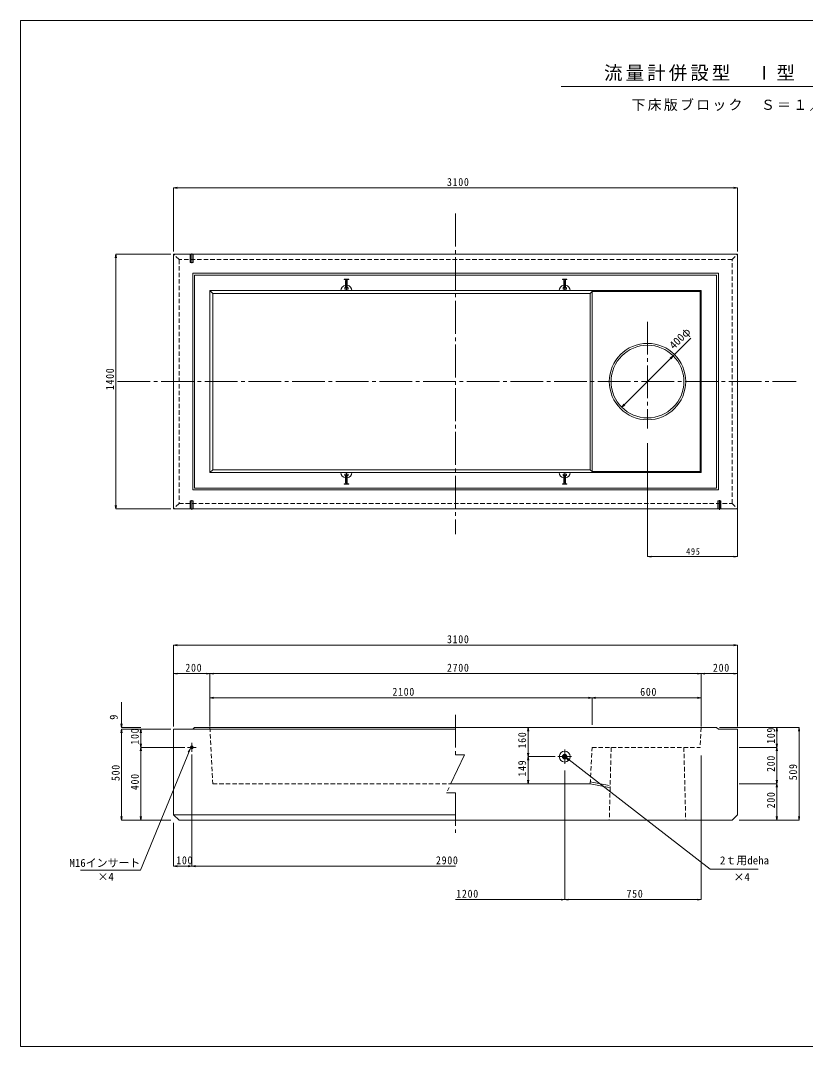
# Model space of a CAD drawing. Units: millimetres, scale not verified. Extents: x -12823 to 3978, y -2819 to 2819.
# Drawn here: x -3978 to 336, y -2819 to 2819 of the extents above; entities that cross this region are included whole.
import ezdxf
from ezdxf.enums import TextEntityAlignment as Align

# ---------------------------------------------------------------- set-up
doc = ezdxf.new("R2010")
doc.units = ezdxf.units.MM
doc.header["$LTSCALE"] = 20
doc.linetypes.add('CHAIN2', pattern=[12, 9, -1, 1, -1])
doc.linetypes.add('DASHED1', pattern=[1.8, 1.2, -0.6])
for name, color, linetype, lineweight in [('0-1_製品図', 4, 'Continuous', 9), ('0-6_鉄筋', 7, 'Continuous', 9), ('0-F', 7, 'Continuous', 9), ('1-0', 7, 'Continuous', 9)]:
    doc.layers.add(name, color=color, linetype=linetype, lineweight=lineweight)
doc.styles.add('ＭＳ ゴシック', font='')
doc.styles.get('ＭＳ ゴシック').set_extended_font_data('MS Gothic')

msp = doc.modelspace()

# ---------------------------------------------------------------- linework, layer by layer
at = {"layer": '0-1_製品図', "color": 7}
for p, q in [((-3137.1, 1898.66), (-3117.4, 1902.13)), ((-3137.1, 1898.66), (-37.1, 1898.66)), ((-3137.1, 1898.66), (-3117.4, 1895.18)), ((-3137.1, 1898.66), (-3137.1, 1549.8)), ((-37.1, 1898.66), (-56.8, 1902.13)), ((-37.1, 1898.66), (-56.8, 1895.18)), ((-37.1, 1898.66), (-37.1, 1549.8)), ((-3454.42, 1534.8), (-3457.89, 1515.1)), ((-3454.42, 134.8), (-3454.42, 1534.8)), ((-3454.42, 1534.8), (-3450.94, 1515.1)), ((-3454.42, 1534.8), (-3152.1, 1534.8)), ((-390.68, 976.22), (-407.06, 964.75)), ((-390.68, 976.22), (-402.15, 959.84)), ((-673.52, 693.38), (-662.05, 709.76)), ((-673.52, 693.38), (-657.14, 704.85)), ((-3454.42, 134.8), (-3457.89, 154.49)), ((-3454.42, 134.8), (-3450.94, 154.49)), ((-3454.42, 134.8), (-3152.1, 134.8)), ((-3045.48, -1185.45), (-3056.18, -1202.35)), ((-987.1, -1226.01), (-965.81, -1247.51)), ((-987.1, -1226.01), (-960.97, -1241.26)), ((-847.1, -1364.82), (-742.36, -1385.25)), ((-847.1, -1375.01), (-742.61, -1395.39))]:
    msp.add_line(p, q, dxfattribs=at)
at = {"layer": '0-1_製品図', "color": 7, "linetype": 'CHAIN2'}
for p, q in [((-1587.1, 1757.71), (-1587.1, -3.49)), ((-532.1, 1163.21), (-532.1, 577.17)), ((-3445.24, 834.8), (284.14, 834.8))]:
    msp.add_line(p, q, dxfattribs=at)
at = {"layer": '0-1_製品図', "color": 7, "linetype": 'DASHED1'}
for p, q in [((-3107.1, 1504.8), (-3137.1, 1534.8)), ((-3107.1, 1504.8), (-3107.1, 164.8)), ((-67.1, 1504.8), (-3107.1, 1504.8)), ((-3107.1, 164.8), (-3137.1, 134.8)), ((-3107.1, 164.8), (-67.1, 164.8)), ((-67.1, 164.8), (-37.1, 134.8)), ((-237.1, -1066.01), (-242.55, -1175.01)), ((-862.1, -1375.01), (-1178.64, -1375.01))]:
    msp.add_line(p, q, dxfattribs=at)
at = {"layer": '0-1_製品図'}
for p, q in [((-3044, 1489.8), (-3044, 1534.8)), ((-3037.1, 1538.74), (-3037.1, 1485.85)), ((-3030.2, 1534.8), (-3030.2, 1489.8)), ((-3044, 1489.8), (-3045.1, 1490.9)), ((-3030.2, 1489.8), (-3044, 1489.8)), ((-3029.1, 1490.9), (-3030.2, 1489.8)), ((-2174.6, 1397.8), (-2199.6, 1397.8)), ((-2199.6, 1395.8), (-2199.6, 1397.8)), ((-2174.6, 1395.8), (-2199.6, 1395.8)), ((-2192.1, 1353.3), (-2196.1, 1350.3)), ((-2192.1, 1353.3), (-2192.1, 1390.8)), ((-2182.1, 1353.3), (-2192.1, 1353.3)), ((-2187.1, 1334.8), (-2187.1, 1397.8)), ((-2182.1, 1353.3), (-2182.1, 1390.8)), ((-2182.1, 1353.3), (-2178.1, 1350.3)), ((-2174.6, 1395.8), (-2174.6, 1397.8)), ((-999.6, 1397.8), (-974.6, 1397.8)), ((-999.6, 1395.8), (-999.6, 1397.8)), ((-999.6, 1395.8), (-974.6, 1395.8)), ((-992.1, 1353.3), (-996.1, 1350.3)), ((-992.1, 1353.3), (-992.1, 1390.8)), ((-992.1, 1353.3), (-982.1, 1353.3)), ((-987.1, 1334.8), (-987.1, 1397.8)), ((-982.1, 1353.3), (-982.1, 1390.8)), ((-982.1, 1353.3), (-978.1, 1350.3)), ((-974.6, 1395.8), (-974.6, 1397.8)), ((-2157.1, 1334.8), (-2217.1, 1334.8)), ((-2178.1, 1350.3), (-2196.1, 1350.3)), ((-2196.1, 1342.8), (-2196.1, 1350.3)), ((-2178.1, 1342.8), (-2196.1, 1342.8)), ((-2178.1, 1342.8), (-2178.1, 1350.3)), ((-1017.1, 1334.8), (-957.1, 1334.8)), ((-996.1, 1342.8), (-996.1, 1350.3)), ((-996.1, 1350.3), (-978.1, 1350.3)), ((-996.1, 1342.8), (-978.1, 1342.8)), ((-978.1, 1342.8), (-978.1, 1350.3)), ((-2157.1, 334.8), (-2217.1, 334.8)), ((-2196.1, 326.8), (-2196.1, 319.3)), ((-2178.1, 326.8), (-2196.1, 326.8)), ((-2178.1, 319.3), (-2196.1, 319.3)), ((-2192.1, 316.3), (-2196.1, 319.3)), ((-2182.1, 316.3), (-2192.1, 316.3)), ((-2192.1, 316.3), (-2192.1, 278.8)), ((-2187.1, 334.8), (-2187.1, 271.8)), ((-2182.1, 316.3), (-2178.1, 319.3)), ((-2182.1, 316.3), (-2182.1, 278.8)), ((-2178.1, 326.8), (-2178.1, 319.3)), ((-1017.1, 334.8), (-957.1, 334.8)), ((-996.1, 326.8), (-996.1, 319.3)), ((-996.1, 326.8), (-978.1, 326.8)), ((-996.1, 319.3), (-978.1, 319.3)), ((-992.1, 316.3), (-996.1, 319.3)), ((-992.1, 316.3), (-992.1, 278.8)), ((-992.1, 316.3), (-982.1, 316.3)), ((-987.1, 334.8), (-987.1, 271.8)), ((-982.1, 316.3), (-978.1, 319.3)), ((-982.1, 316.3), (-982.1, 278.8)), ((-978.1, 326.8), (-978.1, 319.3)), ((-2199.6, 273.8), (-2199.6, 271.8)), ((-2174.6, 273.8), (-2199.6, 273.8)), ((-2174.6, 271.8), (-2199.6, 271.8)), ((-2174.6, 273.8), (-2174.6, 271.8)), ((-999.6, 273.8), (-999.6, 271.8)), ((-999.6, 273.8), (-974.6, 273.8)), ((-999.6, 271.8), (-974.6, 271.8)), ((-974.6, 273.8), (-974.6, 271.8)), ((-3044, 179.8), (-3045.1, 178.7)), ((-3044, 179.8), (-3044, 134.8)), ((-3030.2, 179.8), (-3044, 179.8)), ((-3037.1, 130.85), (-3037.1, 183.74)), ((-3030.2, 134.8), (-3030.2, 179.8)), ((-3029.1, 178.7), (-3030.2, 179.8)), ((-145.1, 178.7), (-144, 179.8)), ((-144, 134.8), (-144, 179.8)), ((-144, 179.8), (-130.2, 179.8)), ((-137.1, 130.85), (-137.1, 183.74)), ((-130.2, 179.8), (-130.2, 134.8)), ((-130.2, 179.8), (-129.1, 178.7)), ((-3013.2, -1175.01), (-3061, -1175.01)), ((-3037.1, -1150.69), (-3037.1, -1199.33)), ((-949.52, -1226.01), (-1024.68, -1226.01)), ((-987.1, -1265.08), (-987.1, -1186.94))]:
    msp.add_line(p, q, dxfattribs=at)
at = {"layer": '0-1_製品図', "color": 2, "lineweight": 18}
for p, q in [((-2921.65, 1319.35), (-2937.1, 1334.8)), ((-242.55, 1329.35), (-237.1, 1334.8)), ((-2921.65, 350.25), (-2937.1, 334.8)), ((-242.55, 340.25), (-237.1, 334.8))]:
    msp.add_line(p, q, dxfattribs=at)
at = {"layer": '0-1_製品図', "color": 3}
for p, q in [((-847.1, 350.25), (-847.1, 1319.35)), ((-837.1, 1329.35), (-837.1, 340.25)), ((-3032.1, -1075.01), (-3022.1, -1066.01)), ((-3022.1, -1066.01), (-1587.1, -1066.01)), ((-237.1, -1066.01), (-1587.1, -1066.01)), ((-3137.1, -1075.01), (-1587.1, -1075.01)), ((-37.1, -1075.01), (-37.1, -1545.01)), ((-847.1, -1375.01), (-1611.85, -1375.01)), ((-3137.1, -1545.01), (-1587.1, -1545.01)), ((-67.1, -1575.01), (-1587.1, -1575.01)), ((-37.1, -1545.01), (-67.1, -1575.01))]:
    msp.add_line(p, q, dxfattribs=at)
at = {"layer": '0-1_製品図', "linetype": 'DASHED1'}
for p, q in [((-732.1, -1175.01), (-742.1, -1575.01)), ((-332.1, -1175.01), (-322.1, -1575.01))]:
    msp.add_line(p, q, dxfattribs=at)
at = {"layer": '0-1_製品図', "color": 3}
for points in [[(-3137.1, 134.8), (-37.1, 134.8), (-37.1, 1534.8), (-3137.1, 1534.8)], [(-142.1, 1429.8), (-3032.1, 1429.8), (-3032.1, 239.8), (-142.1, 239.8)], [(-152.1, 1419.8), (-3022.1, 1419.8), (-3022.1, 249.8), (-152.1, 249.8)], [(-2937.1, 334.8), (-237.1, 334.8), (-237.1, 1334.8), (-2937.1, 1334.8)], [(-242.55, 1329.35), (-837.1, 1329.35), (-847.1, 1319.35), (-2921.65, 1319.35), (-2921.65, 350.25), (-847.1, 350.25), (-837.1, 340.25), (-242.55, 340.25)]]:
    msp.add_lwpolyline(points, close=True, dxfattribs=at)
at = {"layer": '0-1_製品図'}
for points in [[(-3045.1, 1490.9), (-3045.1, 1534.8), (-3029.1, 1534.8), (-3029.1, 1490.9)], [(-3045.1, 178.7), (-3045.1, 134.8), (-3029.1, 134.8), (-3029.1, 178.7)], [(-129.1, 178.7), (-129.1, 134.8), (-145.1, 134.8), (-145.1, 178.7)]]:
    msp.add_lwpolyline(points, dxfattribs=at)
at = {"layer": '0-1_製品図', "color": 7, "linetype": 'DASHED1'}
for points in [[(-67.1, 164.8), (-67.1, 1504.8), (-37.1, 1534.8)], [(-2937.1, -1066.01), (-2921.65, -1375.01), (-1611.85, -1375.01)], [(-847.1, -1375.01), (-837.1, -1175.01), (-242.55, -1175.01)]]:
    msp.add_lwpolyline(points, dxfattribs=at)
at = {"layer": '0-1_製品図', "color": 7}
for points in [[(-673.52, 693.38), (-390.68, 976.22), (-293.1, 1073.8)], [(-3045.48, -1185.45), (-3318.52, -1850.46), (-3648.52, -1850.46)], [(-987.1, -1226.01), (-187.99, -1845.18), (76.01, -1845.18)]]:
    msp.add_lwpolyline(points, dxfattribs=at)
at = {"layer": '0-1_製品図', "color": 7, "linetype": 'CHAIN2'}
msp.add_lwpolyline([(-1587.1, -996.01), (-1587.1, -1215.51), (-1537.1, -1215.51), (-1637.1, -1425.51), (-1587.1, -1425.51), (-1587.1, -1645.01)], dxfattribs=at)
at = {"layer": '0-1_製品図', "color": 3}
for points in [[(-37.1, -1075.01), (-142.1, -1075.01), (-152.1, -1066.01), (-237.1, -1066.01)], [(-3137.1, -1075.01), (-3137.1, -1545.01), (-3107.1, -1575.01), (-1587.1, -1575.01)]]:
    msp.add_lwpolyline(points, dxfattribs=at)
for radius in [210, 200]:
    msp.add_circle((-532.1, 834.8), radius, dxfattribs=at)
at = {"layer": '0-1_製品図'}
for centre, radius in [((-3037.1, -1175.01), 8), ((-3037.1, -1175.01), 7), ((-987.1, -1226.01), 30), ((-987.1, -1226.01), 12.5), ((-987.1, -1226.01), 8)]:
    msp.add_circle(centre, radius, dxfattribs=at)
for centre, radius, start, end in [((-2187.1, 1334.8), 30, 99.59407, 180), ((-2197.1, 1390.8), 5, 0, 90), ((-2177.1, 1390.8), 5, 90, 180), ((-2187.1, 1334.8), 30, 0, 80.40593), ((-987.1, 1334.8), 30, 99.59407, 180), ((-997.1, 1390.8), 5, 0, 90), ((-977.1, 1390.8), 5, 90, 180), ((-987.1, 1334.8), 30, 0, 80.40593), ((-2187.1, 334.8), 30, 180, 260.40593), ((-2187.1, 334.8), 30, 279.59407, 0), ((-987.1, 334.8), 30, 180, 260.40593), ((-987.1, 334.8), 30, 279.59407, 360), ((-2197.1, 278.8), 5, 270, 0), ((-2177.1, 278.8), 5, 180, 270), ((-997.1, 278.8), 5, 270, 0), ((-977.1, 278.8), 5, 180, 270)]:
    msp.add_arc(centre, radius, start, end, dxfattribs=at)
at = {"layer": '0-6_鉄筋'}
for p, q in [((-3137.1, -613.46), (-3117.4, -609.99)), ((-3137.1, -613.46), (-37.1, -613.46)), ((-3137.1, -613.46), (-3117.4, -616.94)), ((-3137.1, -613.46), (-3137.1, -770.05)), ((-37.1, -613.46), (-56.8, -609.99)), ((-37.1, -613.46), (-56.8, -616.94)), ((-37.1, -613.46), (-37.1, -770.05)), ((-3137.1, -770.05), (-3117.4, -766.57)), ((-3137.1, -770.05), (-2937.1, -770.05)), ((-3137.1, -770.05), (-3117.4, -773.52)), ((-3137.1, -770.05), (-3137.1, -1060.01)), ((-2937.1, -770.05), (-2956.8, -766.57)), ((-2937.1, -770.05), (-2956.8, -773.52)), ((-2937.1, -770.05), (-2917.4, -766.57)), ((-2937.1, -770.05), (-2937.1, -1060.01)), ((-2937.1, -770.05), (-237.1, -770.05)), ((-2937.1, -770.05), (-2917.4, -773.52)), ((-237.1, -770.05), (-256.8, -766.57)), ((-237.1, -770.05), (-256.8, -773.52)), ((-237.1, -770.05), (-217.4, -766.57)), ((-237.1, -770.05), (-237.1, -1060.01)), ((-237.1, -770.05), (-37.1, -770.05)), ((-237.1, -770.05), (-217.4, -773.52)), ((-37.1, -770.05), (-56.8, -766.57)), ((-37.1, -770.05), (-56.8, -773.52)), ((-37.1, -770.05), (-37.1, -1060.01)), ((-2937.1, -902.47), (-2917.4, -899)), ((-837.1, -902.47), (-856.8, -899)), ((-837.1, -902.47), (-817.4, -899)), ((-237.1, -902.47), (-256.8, -899)), ((-3423.05, -1066.01), (-3423.05, -926.01)), ((-2937.1, -902.47), (-837.1, -902.47)), ((-2937.1, -902.47), (-2917.4, -905.95)), ((-2937.1, -902.47), (-2937.1, -1051.01)), ((-837.1, -902.47), (-856.8, -905.95)), ((-837.1, -902.47), (-837.1, -1051.01)), ((-837.1, -902.47), (-237.1, -902.47)), ((-837.1, -902.47), (-817.4, -905.95)), ((-237.1, -902.47), (-256.8, -905.95)), ((-237.1, -902.47), (-237.1, -1051.01)), ((-3423.05, -1066.01), (-3426.52, -1046.31)), ((-3423.05, -1066.01), (-3419.58, -1046.31)), ((-3423.05, -1066.01), (-3317.71, -1066.01)), ((-1188.64, -1066.01), (-1192.11, -1085.71)), ((-1188.64, -1226.01), (-1188.64, -1066.01)), ((-1188.64, -1066.01), (-1185.16, -1085.71)), ((-1188.64, -1066.01), (-1039.68, -1066.01)), ((178.77, -1066.01), (-137.1, -1066.01)), ((178.77, -1066.01), (175.3, -1085.71)), ((178.77, -1175.01), (178.77, -1066.01)), ((178.77, -1066.01), (182.24, -1085.71)), ((300.65, -1066.01), (178.77, -1066.01)), ((300.65, -1066.01), (297.18, -1085.71)), ((300.65, -1575.01), (300.65, -1066.01)), ((300.65, -1066.01), (304.12, -1085.71)), ((-3423.05, -1075.01), (-3426.52, -1094.71)), ((-3423.05, -1075.01), (-3426.52, -1094.71)), ((-3423.05, -1575.01), (-3423.05, -1075.01)), ((-3423.05, -1075.01), (-3419.58, -1094.71)), ((-3423.05, -1075.01), (-3317.71, -1075.01)), ((-3423.05, -1075.01), (-3423.05, -1215.01)), ((-3423.05, -1075.01), (-3419.58, -1094.71)), ((-3317.71, -1075.01), (-3321.18, -1094.71)), ((-3317.71, -1175.01), (-3317.71, -1075.01)), ((-3317.71, -1075.01), (-3314.23, -1094.71)), ((-3317.71, -1075.01), (-3152.1, -1075.01)), ((-3317.71, -1175.01), (-3321.18, -1155.31)), ((-3317.71, -1175.01), (-3321.18, -1194.71)), ((-3317.71, -1175.01), (-3314.23, -1155.31)), ((-3317.71, -1575.01), (-3317.71, -1175.01)), ((-3317.71, -1175.01), (-3314.23, -1194.71)), ((-3317.71, -1175.01), (-3076, -1175.01)), ((178.77, -1175.01), (-28.43, -1175.01)), ((178.77, -1175.01), (175.3, -1155.31)), ((178.77, -1175.01), (175.3, -1194.71)), ((178.77, -1175.01), (182.24, -1155.31)), ((178.77, -1375.01), (178.77, -1175.01)), ((178.77, -1175.01), (182.24, -1194.71)), ((-3037.1, -1828.15), (-3037.1, -1215.03)), ((-1188.64, -1226.01), (-1192.11, -1206.31)), ((-1188.64, -1226.01), (-1192.11, -1245.71)), ((-1188.64, -1226.01), (-1185.16, -1206.31)), ((-1188.64, -1375.01), (-1188.64, -1226.01)), ((-1188.64, -1226.01), (-1185.16, -1245.71)), ((-1188.64, -1226.01), (-1039.68, -1226.01)), ((-237.1, -2011.85), (-237.1, -1220.27)), ((-987.1, -2011.85), (-987.1, -1302.16)), ((-1188.64, -1375.01), (-1192.11, -1355.31)), ((-1188.64, -1375.01), (-1185.16, -1355.31)), ((-1188.64, -1375.01), (-1039.68, -1375.01)), ((178.77, -1375.01), (-28.43, -1375.01)), ((178.77, -1375.01), (175.3, -1355.31)), ((178.77, -1375.01), (175.3, -1394.71)), ((178.77, -1375.01), (182.24, -1355.31)), ((178.77, -1575.01), (178.77, -1375.01)), ((178.77, -1375.01), (182.24, -1394.71)), ((-3423.05, -1575.01), (-3426.52, -1555.31)), ((-3423.05, -1575.01), (-3419.58, -1555.31)), ((-3423.05, -1575.01), (-3317.71, -1575.01)), ((-3317.71, -1575.01), (-3321.18, -1555.31)), ((-3317.71, -1575.01), (-3314.23, -1555.31)), ((-3317.71, -1575.01), (-3152.1, -1575.01)), ((178.77, -1575.01), (-28.43, -1575.01)), ((178.77, -1575.01), (175.3, -1555.31)), ((178.77, -1575.01), (182.24, -1555.31)), ((300.65, -1575.01), (178.77, -1575.01)), ((300.65, -1575.01), (297.18, -1555.31)), ((300.65, -1575.01), (304.12, -1555.31)), ((-3137.1, -1828.15), (-3137.1, -1590.01)), ((-3137.1, -1828.15), (-3117.4, -1824.68)), ((-3137.1, -1828.15), (-3037.1, -1828.15)), ((-3137.1, -1828.15), (-3117.4, -1831.62)), ((-3037.1, -1828.15), (-3056.8, -1824.68)), ((-3037.1, -1828.15), (-3056.8, -1831.62)), ((-3037.1, -1828.15), (-3017.4, -1824.68)), ((-3037.1, -1828.15), (-1587.1, -1828.15)), ((-3037.1, -1828.15), (-3017.4, -1831.62)), ((-987.1, -2011.85), (-1006.8, -2015.32)), ((-987.1, -2011.85), (-967.4, -2008.38)), ((-987.1, -2011.85), (-237.1, -2011.85)), ((-987.1, -2011.85), (-967.4, -2015.32)), ((-237.1, -2011.85), (-256.8, -2008.38)), ((-237.1, -2011.85), (-256.8, -2015.32))]:
    msp.add_line(p, q, dxfattribs=at)
msp.add_lwpolyline([(-1587.1, -2011.85), (-987.1, -2011.85), (-1006.8, -2008.38)], dxfattribs=at)
at = {"layer": '0-F'}
for p, q in [((-532.1, -127.18), (-532.1, 496.1)), ((-37.1, -127.18), (-37.1, 496.1)), ((-532.1, -127.18), (-512.4, -123.71)), ((-532.1, -127.18), (-37.1, -127.18)), ((-532.1, -127.18), (-512.4, -130.66)), ((-37.1, -127.18), (-56.8, -123.71)), ((-37.1, -127.18), (-56.8, -130.66))]:
    msp.add_line(p, q, dxfattribs=at)
at = {"layer": '1-0', "color": 5}
for p, q in [((-3978.45, 2818.65), (-3978.45, -2818.65)), ((3978.45, 2818.65), (-3978.45, 2818.65)), ((-3978.45, -2818.65), (3978.45, -2818.65))]:
    msp.add_line(p, q, dxfattribs=at)
at = {"layer": '1-0'}
msp.add_line((-1006.29, 2455.59), (1016.54, 2455.59), dxfattribs=at)

# ---------------------------------------------------------------- texts
at = {"layer": '0-1_製品図', "color": 7, "style": 'ＭＳ ゴシック'}
msp.add_text('400φ', height=43.99, rotation=45, dxfattribs=at).set_placement((-377.24, 1000.04), align=Align.BOTTOM_LEFT)
for s, p in [('M16インサート', (-3709.77, -1845.32)), ('2ｔ用deha', (-133.81, -1831.11)), ('×4', (-3554.95, -1920.98)), ('×4', (-59.35, -1922.47))]:
    msp.add_text(s, height=43.99, dxfattribs=at).set_placement(p, align=Align.BOTTOM_LEFT)
at = {"layer": '0-1_製品図', "color": 7, "insert": (-1634.1, 1908.66), "char_height": 43.99, "attachment_point": 7, "style": 'ＭＳ ゴシック'}
msp.add_mtext('\\T1.15;\\W0.9;3100', dxfattribs=at)
at = {"layer": '0-1_製品図', "color": 7, "insert": (-3464.42, 787.8), "char_height": 43.99, "attachment_point": 7, "rotation": 90, "style": 'ＭＳ ゴシック'}
msp.add_mtext('\\T1.15;\\W0.9;1400', dxfattribs=at)
at = {"layer": '0-6_鉄筋', "style": 'ＭＳ ゴシック', "width": 0.95}
msp.add_text('9', height=43.99, rotation=90, dxfattribs=at).set_placement((-3431.07, -1023.49), align=Align.BOTTOM_LEFT)
at = {"layer": '0-6_鉄筋', "char_height": 43.99, "attachment_point": 7, "style": 'ＭＳ ゴシック'}
for s, insert in [('\\T1.15;\\W0.9;3100', (-1634.1, -603.46)), ('\\T1.15;\\W0.9;200', (-3072.1, -760.05)), ('\\T1.15;\\W0.9;2700', (-1634.1, -760.05)), ('\\T1.15;\\W0.9;200', (-172.1, -760.05)), ('\\T1.15;\\W0.9;2100', (-1934.1, -892.47)), ('\\T1.15;\\W0.9;600', (-572.1, -892.47)), ('\\T1.15;\\W0.9;100', (-3122.1, -1818.15)), ('\\T1.15;\\W0.9;2900', (-1694.53, -1818.15)), ('\\T1.15;\\W0.9;1200', (-1582.84, -2001.85)), ('\\T1.15;\\W0.9;750', (-647.1, -2001.85))]:
    msp.add_mtext(s, dxfattribs=dict(at, insert=insert))
at = {"layer": '0-6_鉄筋', "char_height": 43.99, "attachment_point": 7, "rotation": 90, "style": 'ＭＳ ゴシック'}
for s, insert in [('\\T1.15;\\W0.9;109', (168.77, -1155.51)), ('\\T1.15;\\W0.9;100', (-3327.71, -1160.01)), ('\\T1.15;\\W0.9;160', (-1198.64, -1181.01)), ('\\T1.15;\\W0.9;200', (168.77, -1310.01)), ('\\T1.15;\\W0.9;500', (-3433.05, -1360.01)), ('\\T1.15;\\W0.9;149', (-1198.64, -1335.51)), ('\\T1.15;\\W0.9;509', (290.65, -1355.51)), ('\\T1.15;\\W0.9;400', (-3327.71, -1410.01)), ('\\T1.15;\\W0.9;200', (168.77, -1510.01))]:
    msp.add_mtext(s, dxfattribs=dict(at, insert=insert))
at = {"layer": '0-F', "insert": (-319.6, -117.18), "char_height": 36.66, "attachment_point": 7, "style": 'ＭＳ ゴシック'}
msp.add_mtext('\\T1.19;\\W0.85;495', dxfattribs=at)
at = {"layer": '1-0', "attachment_point": 7, "style": 'ＭＳ ゴシック'}
for s, insert, char_height in [('\\T1.17;流量計併設型\u3000Ⅰ型\u3000構造図', (-771.07, 2484.86), 74.29), ('\\T1.17;下床版ブロック\u3000Ｓ＝１／２０', (-620.22, 2321.29), 55.76)]:
    msp.add_mtext(s, dxfattribs=dict(at, insert=insert, char_height=char_height))

doc.saveas('drawing.dxf')
